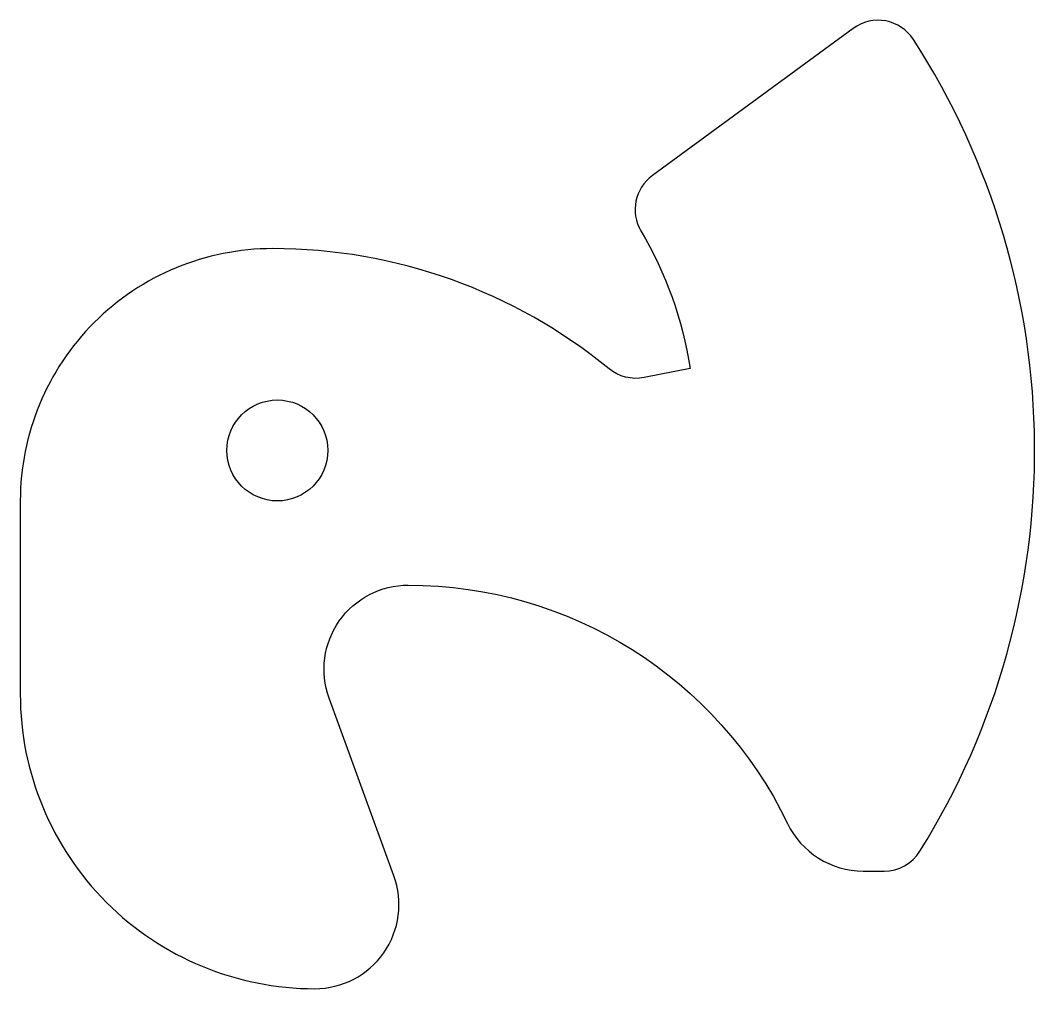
# Model space of a CAD drawing. Header units: millimetres. Extents: x -41 to 80, y -24 to 91.
import ezdxf

# ---------------------------------------------------------------- set-up
doc = ezdxf.new("R2010")
doc.units = ezdxf.units.MM
doc.layers.get('0').update_dxf_attribs({"linetype": 'CONTINUOUS'})

msp = doc.modelspace()

# ---------------------------------------------------------------- linework, layer by layer
msp.add_lwpolyline([(62.11, -10, 0.258777), (66.35, -7.65, 0.290737), (65.58, 88.86, 0.43156), (58.43, 90.18), (34.56, 72.67, 0.385543), (33.21, 66.1, -0.095877), (39.04, 49.76), (33.57, 48.67, -0.224495), (29.42, 49.7, 0.173451), (-10.55, 64, 0.414214), (-40.55, 34), (-40.55, 11.01, 0.414214), (-5.55, -23.99, 0.520567), (3.85, -10.57), (-3.85, 10.57, -0.520567), (5.55, 23.99, -0.288219), (50.61, -4.33, 0.288219), (59.62, -10)], format="xyb", close=True)
msp.add_circle((-10, 40), 6)

doc.saveas('drawing.dxf')
